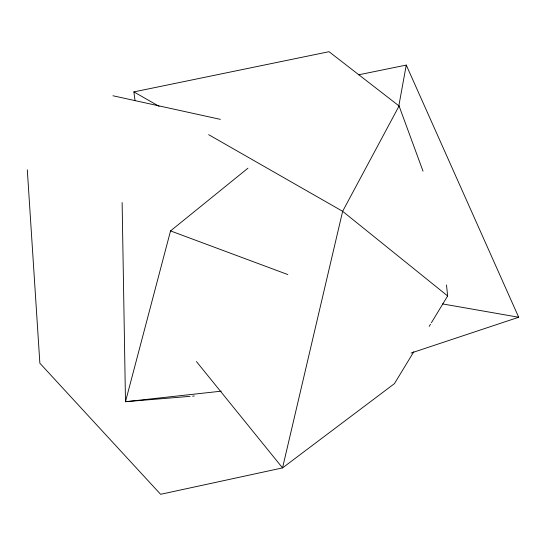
<?xml version="1.0" encoding="UTF-8"?>
<svg xmlns="http://www.w3.org/2000/svg" width="546" height="546" viewBox="0 0 546 546"><rect width="100%" height="100%" fill="white"/><g stroke="black" fill="none" stroke-linecap="round" stroke-linejoin="round"><path stroke-width="0.82" d="M398.812 105.958L406.265 65.076L358.688 74.802M247.952 168.188L170.543 230.91L125.484 401.706L190.042 396.341M135.005 100.362L133.886 91.905L329.033 51.699L399.078 105.979L342.642 211.316L282.541 467.902L160.613 494.301L39.865 363.227L27.3 169.806M413.8 351.747L394.451 383.633L282.541 467.902L196.437 361.554M429.183 326.385L430.507 324.208M431.388 322.761L447.652 295.952L446.492 284.978M411.118 353.03L518.7 317.253L406.265 65.076M221.232 391.175L125.484 401.706L122.127 202.559M192.595 396.13L194.294 395.993M442.54 303.917L518.7 317.253M112.933 95.762L220.359 119.362M170.543 230.91L287.824 274.563M133.886 91.905L159.057 106.299M208.654 134.671L342.642 211.316L447.652 295.952M399.078 105.979L423.02 171.191"/></g></svg>
